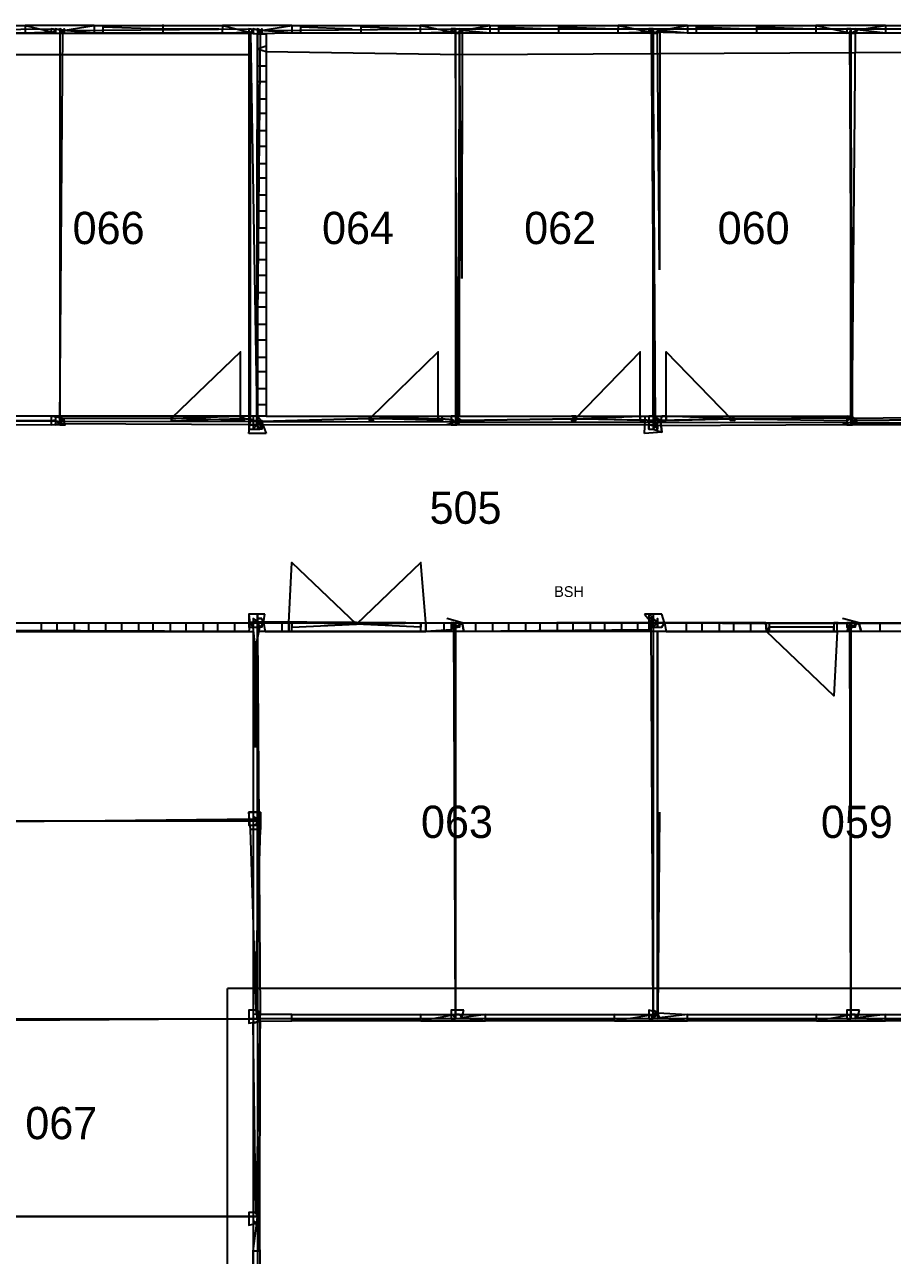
# Model space of a CAD drawing. Header units: metres. Extents: x -641 to 2745, y -1284 to 599.
# Drawn here: x 176.8 to 378.6, y 268 to 554 of the extents above; entities that cross this region are included whole.
import ezdxf

# ---------------------------------------------------------------- set-up
doc = ezdxf.new("R2010")
doc.units = ezdxf.units.M

msp = doc.modelspace()

# ---------------------------------------------------------------- linework, layer by layer
for p, q in [((177, 552), (147.14, 552)), ((147.17, 553.83), (177, 553.8)), ((193, 553.8), (177, 553.8)), ((177, 553.8), (177, 552)), ((177, 553.8), (183.5, 552.25)), ((177, 553.8), (177, 552)), ((183.5, 552.25), (177, 552)), ((185.75, 552.62), (193, 553.8)), ((193, 552), (185.75, 552.62)), ((193, 553.8), (222.83, 553.83)), ((193, 553.8), (193, 552)), ((193, 553.8), (193, 552)), ((222.8, 552), (193, 552)), ((195, 553.5), (195, 552)), ((195, 553.5), (208.25, 553)), ((208.25, 553), (208.25, 553)), ((208.25, 553), (222, 553)), ((209, 554), (209, 552)), ((222.83, 553.83), (222.8, 552)), ((222.83, 553.83), (222.8, 552)), ((222.83, 553.83), (222.8, 552)), ((229.4, 552.2), (222.8, 552)), ((239, 553.8), (222.83, 553.83)), ((222.83, 553.83), (229.4, 552.2)), ((229.33, 462.33), (229.4, 552.2)), ((229.4, 552.2), (230.8, 463)), ((231.71, 552.65), (239, 553.8)), ((239, 552), (231.71, 552.65)), ((239, 553.8), (268.83, 553.83)), ((239, 553.8), (239, 552)), ((239, 553.8), (239, 552)), ((268.8, 552), (239, 552)), ((241, 553.5), (241, 552)), ((241, 553.5), (253, 553)), ((253, 553), (253, 553)), ((255, 553.5), (255, 552)), ((255, 553.5), (268, 553)), ((268.83, 553.83), (268.8, 552)), ((268.83, 553.83), (268.8, 552)), ((268.83, 553.83), (268.8, 552)), ((276.5, 552.25), (268.8, 552)), ((285, 553.8), (268.83, 553.83)), ((268.83, 553.83), (276.5, 552.25)), ((278.5, 495), (278, 552)), ((278.56, 552.67), (278.5, 495)), ((278.56, 552.67), (285, 553.8)), ((285, 552), (278.56, 552.67)), ((285, 553.8), (314.83, 553.83)), ((285, 553.8), (285, 552)), ((285, 553.8), (285, 552)), ((314.8, 552), (285, 552)), ((287, 553.5), (287, 552)), ((287, 553.5), (299, 553)), ((299, 553), (299, 553)), ((301, 553.5), (301, 552)), ((301, 553.5), (314, 553)), ((314.83, 553.83), (314.8, 552)), ((314.83, 553.83), (314.8, 552)), ((314.83, 553.83), (314.8, 552)), ((322.56, 552.22), (314.8, 552)), ((331, 553.8), (314.83, 553.83)), ((314.83, 553.83), (322.56, 552.22)), ((324.5, 497), (324, 552)), ((324.56, 552.67), (324.5, 497)), ((324.56, 552.67), (331, 553.8)), ((331, 552), (324.56, 552.67)), ((331, 553.8), (360.83, 553.83)), ((331, 553.8), (331, 552)), ((331, 553.8), (331, 552)), ((360.8, 552), (331, 552)), ((333, 553.5), (333, 552)), ((333, 553.5), (345, 553)), ((345, 553), (345, 553)), ((347, 553.5), (347, 552)), ((347, 553.5), (360, 553)), ((360.83, 553.83), (360.8, 552)), ((360.83, 553.83), (360.8, 552)), ((360.83, 553.83), (360.8, 552)), ((368.75, 552.12), (360.8, 552)), ((377, 553.8), (360.83, 553.83)), ((360.83, 553.83), (368.75, 552.12)), ((369.17, 462.58), (368.75, 552.12)), ((370, 552), (369.17, 462.58)), ((370.5, 552.75), (377, 553.8)), ((377, 552), (370.5, 552.75)), ((377, 553.8), (406.83, 553.83)), ((377, 553.8), (377, 552)), ((377, 553.8), (377, 552)), ((406.8, 552), (377, 552)), ((230.8, 463), (231, 551.88)), ((233, 551.75), (231, 551.88)), ((231, 551.88), (233, 551.75)), ((233, 551.75), (233, 463)), ((229, 547), (91.5, 547)), ((233, 549), (231, 548.33)), ((233, 547.67), (231, 548.33)), ((233, 547.67), (231, 548.33)), ((278.5, 547), (233, 547.67)), ((413, 547.67), (278.5, 547)), ((233, 544.33), (231, 544.33)), ((233, 544.33), (231, 544.33)), ((233, 544.33), (231, 544.33)), ((233, 540.67), (231, 540.67)), ((233, 540.67), (231, 540.67)), ((233, 540.67), (231, 540.67)), ((233, 536.67), (231, 536.67)), ((233, 536.67), (231, 536.67)), ((233, 536.67), (231, 536.67)), ((233, 533.33), (231, 533.33)), ((233, 533.33), (231, 533.33)), ((233, 533.33), (231, 533.33)), ((233, 529.33), (231, 529.33)), ((233, 529.33), (231, 529.33)), ((233, 529.33), (231, 529.33)), ((233, 525.67), (231, 525.67)), ((233, 525.67), (231, 525.67)), ((233, 525.67), (231, 525.67)), ((233, 521.67), (231, 521.67)), ((233, 521.67), (231, 521.67)), ((233, 521.67), (231, 521.67)), ((233, 518.33), (231, 518.33)), ((233, 518.33), (231, 518.33)), ((233, 518.33), (231, 518.33)), ((233, 514.33), (231, 514.33)), ((233, 514.33), (231, 514.33)), ((233, 514.33), (231, 514.33)), ((233, 510.67), (231, 510.67)), ((233, 510.67), (231, 510.67)), ((233, 510.67), (231, 510.67)), ((233, 506.67), (231, 506.67)), ((233, 506.67), (231, 506.67)), ((233, 506.67), (231, 506.67)), ((233, 503.33), (231, 503.33)), ((233, 503.33), (231, 503.33)), ((233, 503.33), (231, 503.33)), ((233, 499.33), (231, 499.33)), ((233, 499.33), (231, 499.33)), ((233, 499.33), (231, 499.33)), ((233, 495.67), (231, 495.67)), ((233, 495.67), (231, 495.67)), ((233, 495.67), (231, 495.67)), ((233, 491.67), (231, 491.67)), ((233, 491.67), (231, 491.67)), ((233, 491.67), (231, 491.67)), ((233, 488.33), (231, 488.33)), ((233, 488.33), (231, 488.33)), ((233, 488.33), (231, 488.33)), ((233, 484.33), (231, 484.33)), ((233, 484.33), (231, 484.33)), ((233, 484.33), (231, 484.33)), ((233, 480.67), (231, 480.67)), ((233, 480.67), (231, 480.67)), ((233, 480.67), (231, 480.67)), ((233, 476.67), (231, 476.67)), ((233, 476.67), (231, 476.67)), ((233, 476.67), (231, 476.67)), ((233, 473.33), (231, 473.33)), ((233, 473.33), (231, 473.33)), ((233, 473.33), (231, 473.33)), ((233, 469.33), (231, 469.33)), ((233, 469.33), (231, 469.33)), ((233, 469.33), (231, 469.33)), ((233, 465.67), (231, 465.67)), ((233, 465.67), (231, 465.67)), ((233, 465.67), (231, 465.67)), ((140, 461.74), (183.57, 462)), ((183.57, 462), (140, 461.74)), ((186.25, 461), (183.57, 462)), ((185.82, 462.45), (211, 462.57)), ((211, 462.57), (185.82, 462.45)), ((212, 462), (227, 462.5)), ((227, 462.5), (229.33, 462.33)), ((229.33, 462.33), (227, 462.5)), ((229, 459), (229.33, 462.33)), ((233, 463), (230.8, 463)), ((231.9, 461.76), (257.12, 462.5)), ((257.12, 462.5), (231.9, 461.76)), ((231.9, 461.76), (233, 459)), ((257.12, 462.5), (273.8, 462.4)), ((276.43, 462.14), (273.8, 462.4)), ((273.8, 462.4), (276.43, 462.14)), ((278.5, 462), (275, 461)), ((304.86, 462.43), (278.5, 462)), ((278.5, 462), (304.86, 462.43)), ((304.86, 462.43), (321.17, 462.17)), ((321, 459), (321.17, 462.17)), ((341.14, 462.43), (324.67, 462)), ((324.67, 462), (325, 459.33)), ((369.17, 462.58), (341.14, 462.43)), ((341.14, 462.43), (368, 462)), ((370.5, 462), (367, 461)), ((370.5, 462), (395.33, 462.33)), ((395.33, 462.33), (370.5, 462)), ((233, 459), (229, 459)), ((325, 459.33), (321, 459)), ((139.69, 415), (229.17, 415)), ((180.67, 415), (180.67, 413)), ((180.67, 415), (180.67, 413)), ((180.67, 415), (180.67, 413)), ((184.33, 415), (184.33, 413)), ((184.33, 415), (184.33, 413)), ((184.33, 415), (184.33, 413)), ((188.33, 415), (188.33, 413)), ((188.33, 415), (188.33, 413)), ((188.33, 415), (188.33, 413)), ((191.67, 415), (191.67, 413)), ((191.67, 415), (191.67, 413)), ((191.67, 415), (191.67, 413)), ((195.67, 415), (195.67, 413)), ((195.67, 415), (195.67, 413)), ((195.67, 415), (195.67, 413)), ((199.33, 415), (199.33, 413)), ((199.33, 415), (199.33, 413)), ((199.33, 415), (199.33, 413)), ((203.33, 415), (203.33, 413)), ((203.33, 415), (203.33, 413)), ((203.33, 415), (203.33, 413)), ((206.67, 415), (206.67, 413)), ((206.67, 415), (206.67, 413)), ((206.67, 415), (206.67, 413)), ((210.67, 415), (210.67, 413)), ((210.67, 415), (210.67, 413)), ((210.67, 415), (210.67, 413)), ((214.33, 415), (214.33, 413)), ((214.33, 415), (214.33, 413)), ((214.33, 415), (214.33, 413)), ((218.33, 415), (218.33, 413)), ((218.33, 415), (218.33, 413)), ((218.33, 415), (218.33, 413)), ((221.67, 415), (221.67, 413)), ((221.67, 415), (221.67, 413)), ((221.67, 415), (221.67, 413)), ((225.67, 415), (225.67, 413)), ((225.67, 415), (225.67, 413)), ((225.67, 415), (225.67, 413)), ((232.67, 417), (229, 417)), ((229, 417), (229.17, 415)), ((229.17, 415), (229, 413)), ((229.17, 415), (229, 413)), ((229.17, 415), (229, 413)), ((232.36, 415), (232.67, 417)), ((232.36, 415), (232.8, 413)), ((232.36, 415), (232.8, 413)), ((232.36, 415), (232.8, 413)), ((238.25, 415), (232.36, 415)), ((232.36, 415), (232.8, 413)), ((236.67, 415), (236.67, 413)), ((236.67, 415), (236.67, 413)), ((236.67, 415), (236.67, 413)), ((238.25, 413), (238.25, 415)), ((270.14, 415), (270.14, 413)), ((270.14, 415), (270.14, 413)), ((270.14, 415), (270.14, 413)), ((270.14, 413), (270.14, 415)), ((270.14, 415), (276.62, 415)), ((274.33, 415), (274.33, 413)), ((274.33, 415), (274.33, 413)), ((274.33, 415), (274.33, 413)), ((278.6, 415), (275, 416)), ((276.62, 415), (276, 413.33)), ((278.6, 415), (322.5, 415.14)), ((278.6, 415), (279, 413)), ((279, 413), (278.6, 415)), ((281.67, 415), (281.67, 413)), ((281.67, 415), (281.67, 413)), ((281.67, 415), (281.67, 413)), ((285.67, 415), (285.67, 413)), ((285.67, 415), (285.67, 413)), ((285.67, 415), (285.67, 413)), ((289.33, 415), (289.33, 413)), ((289.33, 415), (289.33, 413)), ((289.33, 415), (289.33, 413)), ((293.33, 415), (293.33, 413)), ((293.33, 415), (293.33, 413)), ((293.33, 415), (293.33, 413)), ((296.67, 415), (296.67, 413)), ((296.67, 415), (296.67, 413)), ((296.67, 415), (296.67, 413)), ((300.67, 415), (300.67, 413)), ((300.67, 415), (300.67, 413)), ((300.67, 415), (300.67, 413)), ((304.33, 415), (304.33, 413)), ((304.33, 415), (304.33, 413)), ((304.33, 415), (304.33, 413)), ((308.33, 415), (308.33, 413)), ((308.33, 415), (308.33, 413)), ((308.33, 415), (308.33, 413)), ((311.67, 415), (311.67, 413)), ((311.67, 415), (311.67, 413)), ((311.67, 415), (311.67, 413)), ((315.67, 415), (315.67, 413)), ((315.67, 415), (315.67, 413)), ((315.67, 415), (315.67, 413)), ((319.33, 415), (319.33, 413)), ((319.33, 415), (319.33, 413)), ((319.33, 415), (319.33, 413)), ((325, 417), (321, 417)), ((321, 417), (322.5, 415.14)), ((322.5, 415.14), (322, 413.33)), ((325.62, 415), (325, 417)), ((325.62, 415), (326, 413)), ((325.62, 415), (326, 413)), ((325.62, 415), (326, 413)), ((349.2, 415), (325.62, 415)), ((325.62, 415), (326, 413)), ((330.67, 415), (330.67, 413)), ((330.67, 415), (330.67, 413)), ((330.67, 415), (330.67, 413)), ((334.33, 415), (334.33, 413)), ((334.33, 415), (334.33, 413)), ((334.33, 415), (334.33, 413)), ((338.33, 415), (338.33, 413)), ((338.33, 415), (338.33, 413)), ((338.33, 415), (338.33, 413)), ((341.67, 415), (341.67, 413)), ((341.67, 415), (341.67, 413)), ((341.67, 415), (341.67, 413)), ((345.67, 415), (345.67, 413)), ((345.67, 415), (345.67, 413)), ((345.67, 415), (345.67, 413)), ((349.2, 415), (349.33, 413)), ((349.33, 413), (349.2, 415)), ((349.2, 415), (365.75, 415)), ((365.75, 413), (365.75, 415)), ((365.75, 415), (368.75, 415)), ((370.83, 415), (367, 416)), ((368.75, 415), (368, 413)), ((370.83, 415), (371.4, 413)), ((370.83, 415), (371.4, 413)), ((370.83, 415), (371.4, 413)), ((371.4, 413), (370.83, 415)), ((370.83, 415), (413.5, 415)), ((375.67, 415), (375.67, 413)), ((375.67, 415), (375.67, 413)), ((375.67, 415), (375.67, 413)), ((229, 413), (140.67, 413.33)), ((230.5, 409), (230, 414)), ((230.5, 409), (231.5, 414)), ((232.8, 413), (238.25, 413)), ((238.25, 413), (270.14, 413)), ((276, 413.33), (270.14, 413)), ((322, 413.33), (279, 413)), ((326, 413), (349.33, 413)), ((368, 413), (365.75, 413)), ((413.6, 413), (371.4, 413)), ((230.5, 386), (230.5, 409)), ((230.5, 386), (230.5, 409)), ((229.33, 367), (229, 371)), ((229, 371), (231.67, 371)), ((231.67, 371), (231.67, 367)), ((324.5, 371), (324.1, 324.4)), ((324.1, 324.4), (324.5, 371)), ((231.67, 367), (229.33, 367)), ((230.5, 330), (229.33, 367)), ((230.5, 330), (231.67, 367)), ((324.5, 330), (224, 330)), ((224, 183.5), (224, 330)), ((230.67, 325), (230.5, 330)), ((230.5, 330), (230.67, 325)), ((416.5, 330), (324.5, 330)), ((239, 324), (231.64, 324.09)), ((239, 322.5), (239, 324)), ((239, 324), (269, 324)), ((276.43, 323.86), (269, 324)), ((269, 322.5), (269, 324)), ((269, 322.5), (276.43, 323.86)), ((284, 324), (278.5, 323.17)), ((284, 322.5), (284, 324)), ((284, 324), (314, 324)), ((322.43, 323.86), (314, 324)), ((314, 322.5), (314, 324)), ((314, 322.5), (322.43, 323.86)), ((331, 324), (324.5, 323.17)), ((331, 322.5), (331, 324)), ((331, 324), (361, 324)), ((368.71, 323.86), (361, 324)), ((361, 322.5), (361, 324)), ((361, 322.5), (368.71, 323.86)), ((377, 324), (370.5, 323.17)), ((377, 322.5), (377, 324)), ((377, 324), (407, 324)), ((230.62, 278), (230, 322)), ((231.58, 322.42), (230.62, 278)), ((231.5, 269), (231.58, 322.42)), ((231.58, 322.42), (239, 322.5)), ((231.58, 322.42), (239, 322.5)), ((269, 322.5), (239, 322.5)), ((240, 323), (253, 323)), ((255, 323), (267, 323)), ((269, 322.5), (284, 322.5)), ((278.5, 323.17), (284, 322.5)), ((314, 322.5), (284, 322.5)), ((286, 323), (299.5, 323)), ((299.5, 323), (313, 323)), ((314, 322.5), (331, 322.5)), ((324.5, 323.17), (331, 322.5)), ((361, 322.5), (331, 322.5)), ((333, 323), (345, 323)), ((347, 323), (360, 323)), ((361, 322.5), (377, 322.5)), ((370.5, 323.17), (377, 322.5)), ((407, 322.5), (377, 322.5)), ((230, 269), (230.83, 275.5)), ((230.83, 275.5), (231.5, 269)), ((231.5, 269), (230, 269)), ((230, 239), (230, 269)), ((231.5, 269), (231.5, 239))]:
    msp.add_line(p, q)
for points in [[(147.14, 552), (177, 552), (177, 552), (193, 552), (193, 552), (223, 552), (223, 552), (229, 552), (229, 463), (92, 463), (92, 552), (101, 552), (101, 552), (131, 552), (131, 552), (147.14, 552)], [(139.75, 552.62), (185, 553), (185, 461), (138.64, 460.82)], [(185.75, 552.62), (183, 553), (183, 552), (185, 552)], [(184, 553), (184, 553), (184, 552), (183.5, 552.25)], [(184, 553), (184, 553), (184, 552), (183.5, 552.25)], [(185.75, 552.62), (184, 553), (184, 552), (185, 552)], [(185.75, 552.62), (184, 553), (184, 552), (185, 552)], [(185.75, 552.62), (185, 553), (185, 552), (185.75, 552.62)], [(185.75, 552.62), (185, 553), (185, 552), (185.75, 552.62)], [(185.75, 552.62), (185, 553), (185, 552), (185.75, 552.62)], [(185.75, 552.62), (185, 553), (185, 552), (185.75, 552.62)], [(185.75, 552.62), (231, 553), (231, 461), (185, 461.2)], [(185.75, 552.62), (186, 553), (186, 552), (185.75, 552.62)], [(231.71, 552.65), (229, 553), (229, 552), (231, 551.88)], [(230, 553), (230, 553), (230, 552), (229.4, 552.2)], [(231.71, 552.65), (230, 553), (230, 552), (231, 551.88)], [(231.71, 552.65), (230, 553), (230, 552), (231, 551.88)], [(231.71, 552.65), (230, 553), (230, 552), (231, 551.88)], [(231.71, 552.65), (277, 553), (277, 461), (230.8, 460.9)], [(231.71, 552.65), (231, 553), (231, 552), (231.71, 552.65)], [(231.71, 552.65), (231, 553), (231, 552), (231.71, 552.65)], [(231.71, 552.65), (231, 553), (231, 552), (231.71, 552.65)], [(231.71, 552.65), (231, 553), (231, 552), (231.71, 552.65)], [(233, 551.75), (233, 463), (278, 463), (278, 552), (269, 552), (269, 552), (239, 552), (239, 552), (231, 551.88)], [(231.71, 552.65), (232, 553), (232, 552), (231.71, 552.65)], [(276.5, 552.25), (276, 553), (276, 552), (276.5, 552.25)], [(277, 553), (276, 553), (276, 552), (276.5, 552.25)], [(277, 553), (276, 553), (276, 552), (276.5, 552.25)], [(277, 553), (276, 553), (276, 552), (276.5, 552.25)], [(277, 553), (276, 553), (276, 552), (276.5, 552.25)], [(278.56, 552.67), (277, 553), (277, 552), (278, 552)], [(278.56, 552.67), (277, 553), (277, 552), (278, 552)], [(278.56, 552.67), (277, 553), (277, 552), (278, 552)], [(278.56, 552.67), (277, 553), (277, 552), (278.56, 552.67)], [(277, 553), (323, 553), (323, 461), (277.33, 461)], [(277.5, 463), (323, 463), (323, 552), (315, 552), (315, 552), (285, 552), (285, 552), (278, 552)], [(278.56, 552.67), (278, 553), (278, 552), (278, 552)], [(322.56, 552.22), (322, 553), (322, 552), (322.56, 552.22)], [(323, 553), (322, 553), (322, 552), (322.56, 552.22)], [(323, 553), (322, 553), (322, 552), (322.56, 552.22)], [(323, 553), (322, 553), (322, 552), (322.56, 552.22)], [(323, 553), (322, 553), (322, 552), (322.56, 552.22)], [(323.25, 463), (369, 463), (369, 552), (361, 552), (361, 552), (331, 552), (331, 552), (322.56, 552.22)], [(324.56, 552.67), (323, 553), (323, 552), (324, 552)], [(324.56, 552.67), (323, 553), (323, 552), (324, 552)], [(324.56, 552.67), (323, 553), (323, 552), (324.56, 552.67)], [(323, 553), (369, 553), (369, 461), (323.56, 460.78)], [(324.56, 552.67), (324, 553), (324, 552), (324, 552)], [(324.56, 552.67), (324, 553), (324, 552), (324, 552)], [(369, 553), (368, 553), (368, 552), (368.75, 552.12)], [(369, 553), (368, 553), (368, 552), (368.75, 552.12)], [(369, 553), (368, 553), (368, 552), (368.75, 552.12)], [(369, 553), (368, 553), (368, 552), (368.75, 552.12)], [(369, 553), (368, 553), (368, 552), (368.75, 552.12)], [(370.5, 552.75), (369, 553), (369, 552), (370, 552)], [(370.5, 552.75), (369, 553), (369, 552), (370, 552)], [(370.5, 552.75), (369, 553), (369, 552), (370.5, 552.75)], [(369, 553), (415, 553), (415, 461), (369.33, 461)], [(369.17, 462.58), (413, 463), (413, 552), (407, 552), (407, 552), (377, 552), (377, 552), (370, 552)], [(370.5, 552.75), (370, 553), (370, 552), (370, 552)], [(370.5, 552.75), (370, 553), (370, 552), (370, 552)], [(462.62, 414.77), (92, 415), (92, 462), (461.94, 461.38)], [(185.82, 462.45), (183, 463), (183, 461), (185, 461.2)], [(183.57, 462), (184, 462), (184, 462), (183.57, 462)], [(183.57, 462), (184, 462), (184, 462), (183.57, 462)], [(185.82, 462.45), (184, 463), (184, 461), (185, 461.2)], [(185, 461.2), (184, 462), (184, 461), (185, 461.2)], [(185.82, 462.45), (185, 463), (185, 461), (186.25, 461)], [(185.82, 462.45), (185, 463), (185, 461), (186.25, 461)], [(185.82, 462.45), (185, 462), (185, 462), (185.82, 462.45)], [(185.82, 462.45), (185, 462), (185, 461), (186.25, 461)], [(185.82, 462.45), (186, 462), (186, 462), (185.82, 462.45)], [(211, 462.57), (227, 463), (227, 462), (211, 462.57)], [(211, 462.57), (211, 462), (211, 462), (212, 462), (212, 462), (211, 462), (211, 463), (211, 463), (211, 463), (211, 462.57)], [(227, 462.5), (228, 462), (228, 462), (227, 462), (227, 462), (227, 462), (227, 463), (228, 463), (228, 463), (227, 462.5)], [(230.8, 463), (229, 463), (229, 461), (230.8, 460.9)], [(230.8, 460.9), (229, 461), (229, 460), (231.56, 460)], [(229.33, 462.33), (230, 462), (230, 462), (229.33, 462.33)], [(230.8, 463), (230, 463), (230, 461), (230.8, 460.9)], [(231.9, 461.76), (230, 462), (230, 462), (231.9, 461.76)], [(231.9, 461.76), (230, 462), (230, 461), (230.8, 460.9)], [(230.8, 460.9), (230, 461), (230, 460), (230.8, 460.9)], [(230.8, 460.9), (230, 461), (230, 460), (231.56, 460)], [(230.8, 460.9), (230, 461), (230, 460), (231.56, 460)], [(230.8, 460.9), (230, 461), (230, 460), (231.56, 460)], [(231.9, 461.76), (231, 463), (231, 461), (231.9, 461.76)], [(231.9, 461.76), (231, 463), (231, 461), (231.9, 461.76)], [(231.9, 461.76), (231, 462), (231, 462), (231.9, 461.76)], [(231.9, 461.76), (231, 462), (231, 461), (231.9, 461.76)], [(231.9, 461.76), (231, 461), (231, 460), (231.56, 460)], [(231.9, 461.76), (231, 461), (231, 460), (231.56, 460)], [(231.9, 461.76), (231, 461), (231, 460), (231.56, 460)], [(231.9, 461.76), (231, 461), (231, 460), (231.56, 460)], [(231.9, 461.76), (232, 461), (232, 460), (231.56, 460)], [(231.9, 461.76), (232, 462), (232, 462), (231.9, 461.76)], [(257.12, 462.5), (257, 462), (257, 462), (258, 462), (258, 462), (257, 462), (257, 463), (257, 463), (257, 463), (257.12, 462.5)], [(257.12, 462.5), (273, 463), (273, 462), (257.12, 462.5)], [(273.8, 462.4), (274, 462), (274, 462), (273, 462), (273, 462), (273, 462), (273, 463), (274, 463), (274, 463), (273.8, 462.4)], [(277.5, 463), (276, 463), (276, 461), (277.33, 461)], [(277.5, 463), (276, 463), (276, 461), (277.33, 461)], [(276.43, 462.14), (276, 462), (276, 462), (276.43, 462.14)], [(276.43, 462.14), (276, 462), (276, 462), (276.43, 462.14)], [(276.43, 462.14), (276, 462), (276, 461), (277.33, 461)], [(277.5, 463), (277, 463), (277, 461), (277.33, 461)], [(278.5, 462), (277, 463), (277, 461), (278.5, 462)], [(278.5, 462), (277, 462), (277, 462), (278.5, 462)], [(278.5, 462), (277, 462), (277, 461), (277.33, 461)], [(278.5, 462), (278, 462), (278, 462), (278.5, 462)], [(304.86, 462.43), (304, 462), (304, 462), (305, 462), (305, 462), (305, 462), (305, 463), (304, 463), (304, 463), (304, 463)], [(304.86, 462.43), (320, 463), (320, 462), (304.86, 462.43)], [(321.17, 462.17), (321, 462), (321, 462), (320, 462), (320, 462), (320, 462), (320, 463), (321, 463), (321, 463), (321.17, 462.17)], [(321.17, 462.17), (322, 462), (322, 462), (321.17, 462.17)], [(323.25, 463), (322, 463), (322, 461), (323.56, 460.78)], [(323.25, 463), (322, 463), (322, 461), (323.56, 460.78)], [(323, 462), (322, 462), (322, 462), (323, 462)], [(323, 462), (322, 462), (322, 461), (323.56, 460.78)], [(322, 460.5), (322, 461), (322, 460), (322, 460.5)], [(323.56, 460.78), (322, 461), (322, 460), (323, 460)], [(323.56, 460.78), (322, 461), (322, 460), (323, 460)], [(323.56, 460.78), (322, 461), (322, 460), (323, 460)], [(323.56, 460.78), (322, 461), (322, 460), (323, 460)], [(323.25, 463), (323, 463), (323, 461), (323.56, 460.78)], [(324.67, 462), (323, 463), (323, 461), (324.67, 462)], [(324.67, 462), (323, 461), (323, 460), (325, 459.33)], [(324.67, 462), (323, 462), (323, 461), (323.56, 460.78)], [(323.56, 460.78), (323, 461), (323, 460), (323.56, 460.78)], [(323.56, 460.78), (323, 461), (323, 460), (323.56, 460.78)], [(323.56, 460.78), (324, 461), (324, 460), (323.56, 460.78)], [(323.56, 460.78), (324, 461), (324, 460), (323.56, 460.78)], [(324.67, 462), (324, 462), (324, 462), (324.67, 462)], [(324.67, 462), (324, 462), (324, 462), (324.67, 462)], [(324.67, 462), (325, 462), (325, 462), (326, 462), (326, 462), (326, 462), (326, 463), (325, 463), (325, 463), (324.67, 462)], [(341.14, 462.43), (326, 463), (326, 462), (341.14, 462.43)], [(341.14, 462.43), (342, 462), (342, 462), (341, 462), (341, 462), (341, 462), (341, 463), (342, 463), (342, 463), (342, 463)], [(369.17, 462.58), (368, 463), (368, 461), (369.33, 461)], [(369.17, 462.58), (368, 463), (368, 461), (369.33, 461)], [(369.17, 462.58), (368, 462), (368, 462), (369.17, 462.58)], [(369.17, 462.58), (368, 462), (368, 462), (369.17, 462.58)], [(369.17, 462.58), (368, 462), (368, 461), (369.33, 461)], [(369.17, 462.58), (369, 463), (369, 461), (369.33, 461)], [(370.5, 462), (369, 463), (369, 461), (370.5, 462)], [(370.5, 462), (369, 462), (369, 461), (369.33, 461)], [(370.5, 462), (370, 462), (370, 462), (370.5, 462)], [(370.5, 462), (370, 462), (370, 462), (370.5, 462)], [(138.82, 368.35), (139, 415), (231, 415), (231, 369.33)], [(231, 417), (229, 417), (229, 415), (231, 415.33)], [(231, 415.33), (229, 415), (229, 414), (231.5, 414)], [(229.17, 415), (230, 415), (230, 414), (230, 414)], [(230, 416), (230, 416), (230, 416), (230, 416)], [(231, 415.33), (230, 416), (230, 416), (231, 415.33)], [(231, 415.33), (230, 416), (230, 415), (231, 415.33)], [(231, 415.33), (230, 416), (230, 415), (231, 415.33)], [(231, 415.33), (230, 415), (230, 414), (231.5, 414)], [(231, 415.33), (230, 415), (230, 414), (231.5, 414)], [(231, 415.33), (230, 415), (230, 414), (231.5, 414)], [(232.67, 417), (231, 417), (231, 415), (232.36, 415)], [(232, 416), (231, 416), (231, 416), (232, 416)], [(232, 416), (231, 416), (231, 415), (232.36, 415)], [(232, 416), (231, 416), (231, 415), (232.36, 415)], [(231, 415.33), (277, 415), (277, 323), (231, 323)], [(232.36, 415), (231, 415), (231, 414), (231.5, 414)], [(232.36, 415), (231, 415), (231, 414), (231.5, 414)], [(232.36, 415), (231, 415), (231, 414), (231.5, 414)], [(232.36, 415), (231, 415), (231, 414), (231.5, 414)], [(232.36, 415), (232, 415), (232, 414), (231.5, 414)], [(232, 416), (232, 416), (232, 416), (232, 416)], [(238.25, 413), (238, 413), (238, 413), (239, 413), (239, 414), (239, 414), (239, 415), (238, 415), (238, 415), (238.25, 415)], [(254, 414.67), (239, 415), (239, 414), (254, 414.67)], [(254, 414.67), (269, 415), (269, 414), (254, 414.67)], [(270.14, 413), (270, 413), (270, 413), (269, 413), (269, 414), (269, 414), (269, 415), (270, 415), (270, 415), (270.14, 415)], [(276.62, 415), (276, 415), (276, 414), (276, 413.33)], [(276.62, 415), (276, 415), (276, 414), (277.5, 414)], [(276.62, 415), (276, 415), (276, 414), (277.5, 414)], [(276.62, 415), (276, 415), (276, 414), (277.5, 414)], [(276.62, 415), (276, 415), (276, 414), (277.5, 414)], [(276.62, 415), (323, 415), (323, 323), (277, 323)], [(278.6, 415), (277, 415), (277, 414), (277.5, 414)], [(278.6, 415), (277, 415), (277, 414), (277.5, 414)], [(278.6, 415), (277, 415), (277, 414), (277.5, 414)], [(278.6, 415), (277, 415), (277, 414), (278.6, 415)], [(278.6, 415), (278, 415), (278, 414), (277.5, 414)], [(323, 416.2), (322, 417), (322, 415), (322.5, 415.14)], [(323, 416.2), (322, 416), (322, 416), (323, 416.2)], [(323, 416.2), (322, 416), (322, 415), (322.5, 415.14)], [(323, 416.2), (322, 416), (322, 415), (322.5, 415.14)], [(322.5, 415.14), (322, 416), (322, 416), (322.5, 415.14)], [(322.5, 415.14), (322, 415), (322, 414), (322, 413.33)], [(322.5, 415.14), (322, 415), (322, 414), (323, 414)], [(322.5, 415.14), (322, 415), (322, 414), (323, 414)], [(322.5, 415.14), (322, 415), (322, 414), (323, 414)], [(322.5, 415.14), (322, 415), (322, 414), (323, 414)], [(322.5, 415.14), (369, 415), (369, 323), (323, 323)], [(325, 417), (323, 417), (323, 415), (325.62, 415)], [(324, 415.12), (323, 416), (323, 415), (324, 415.12)], [(324, 415.12), (323, 416), (323, 415), (324, 415.12)], [(324, 415.12), (323, 415), (323, 414), (324, 415.12)], [(324, 415.12), (323, 415), (323, 414), (324, 415.12)], [(325.62, 415), (323, 415), (323, 414), (325, 414)], [(324, 415.12), (324, 416), (324, 416), (324, 415.12)], [(324, 415.12), (324, 416), (324, 416), (324, 415.12)], [(324, 415.12), (324, 415), (324, 414), (324, 415.12)], [(324, 415.12), (324, 415), (324, 414), (324, 415.12)], [(349.2, 415), (349, 415), (349, 415), (350, 415), (350, 414), (350, 414), (350, 413), (349, 413), (349, 413), (349.33, 413)], [(365.75, 415), (366, 415), (366, 415), (365, 415), (365, 414), (365, 414), (365, 413), (366, 413), (366, 413), (365.75, 413)], [(368.75, 415), (368, 415), (368, 414), (369.44, 414)], [(368.75, 415), (368, 415), (368, 414), (369.44, 414)], [(368.75, 415), (368, 415), (368, 414), (369.44, 414)], [(368.75, 415), (368, 415), (368, 414), (369.44, 414)], [(368.75, 415), (368, 415), (368, 414), (369.44, 414)], [(368.75, 415), (415, 415), (415, 323), (369, 323)], [(370.83, 415), (369, 415), (369, 414), (369.44, 414)], [(370.83, 415), (369, 415), (369, 414), (369.44, 414)], [(370.83, 415), (369, 415), (369, 414), (370.83, 415)], [(370.83, 415), (370, 415), (370, 414), (369.44, 414)], [(370.83, 415), (370, 415), (370, 414), (369.44, 414)], [(140.71, 228.86), (141, 413), (230, 413), (230, 223), (230, 223), (230, 193), (230, 193), (230, 184), (200, 184), (200, 230)], [(231.64, 324.09), (239, 324), (239, 324), (269, 324), (269, 324), (284, 324), (284, 324), (314, 324), (314, 324), (324, 324), (324, 413), (231, 413)], [(324.1, 324.4), (331, 324), (331, 324), (361, 324), (361, 324), (377, 324), (377, 324), (407, 324), (407, 324), (414, 324), (414, 413), (324, 413)], [(349.33, 413), (365, 413), (365, 414), (350, 414)], [(139, 322.33), (139, 369), (231, 369), (231, 323)], [(231.67, 371), (229, 371), (229, 369), (231, 369.33)], [(231, 369.33), (229, 369), (229, 368), (230.67, 368)], [(230, 370), (230, 370), (230, 370), (230, 370)], [(231, 369.33), (230, 370), (230, 370), (231, 369.33)], [(231, 369.33), (230, 370), (230, 369), (231, 369.33)], [(231, 369.33), (230, 370), (230, 369), (231, 369.33)], [(231, 369.33), (230, 369), (230, 368), (230.67, 368)], [(231, 369.33), (230, 369), (230, 368), (230.67, 368)], [(231, 369.33), (230, 369), (230, 368), (230.67, 368)], [(230.67, 368), (230, 368), (230, 368), (230.67, 368)], [(230.67, 325), (229, 325), (229, 323), (231, 323)], [(231.64, 324.09), (230, 324), (230, 323), (231, 323)], [(231.64, 324.09), (230, 324), (230, 323), (231, 323)], [(231.64, 324.09), (230, 324), (230, 323), (231, 323)], [(230, 324), (230, 324), (230, 324), (230, 324)], [(231.64, 324.09), (231, 325), (231, 323), (231.58, 322.42)], [(231.64, 324.09), (231, 324), (231, 323), (231.58, 322.42)], [(231.64, 324.09), (231, 324), (231, 323), (231.58, 322.42)], [(231.64, 324.09), (231, 324), (231, 323), (231.58, 322.42)], [(231.64, 324.09), (232, 324), (232, 324), (231.64, 324.09)], [(277, 325), (276, 325), (276, 323), (277, 323)], [(276.43, 323.86), (276, 324), (276, 324), (276.43, 323.86)], [(276.43, 323.86), (276, 324), (276, 323), (277, 323)], [(276.43, 323.86), (276, 324), (276, 323), (277, 323)], [(276.43, 323.86), (276, 324), (276, 323), (277, 323)], [(279, 325), (277, 325), (277, 323), (278.5, 323.17)], [(278, 324), (277, 324), (277, 323), (278.5, 323.17)], [(278, 324), (277, 324), (277, 323), (278.5, 323.17)], [(278, 324), (277, 324), (277, 323), (278.5, 323.17)], [(278, 324), (278, 324), (278, 324), (278, 324)], [(324.1, 324.4), (322, 325), (322, 323), (323, 323)], [(322.43, 323.86), (322, 324), (322, 324), (322.43, 323.86)], [(322.43, 323.86), (322, 324), (322, 323), (323, 323)], [(322.43, 323.86), (322, 324), (322, 323), (323, 323)], [(322.43, 323.86), (322, 324), (322, 323), (323, 323)], [(324.1, 324.4), (323, 325), (323, 323), (324.5, 323.17)], [(324.1, 324.4), (323, 324), (323, 323), (324.5, 323.17)], [(324.1, 324.4), (323, 324), (323, 323), (324.5, 323.17)], [(324.1, 324.4), (324, 324), (324, 324), (324.1, 324.4)], [(324.1, 324.4), (324, 324), (324, 323), (324.5, 323.17)], [(369, 325), (368, 325), (368, 323), (369, 323)], [(368.71, 323.86), (368, 324), (368, 324), (368.71, 323.86)], [(368.71, 323.86), (368, 324), (368, 323), (369, 323)], [(368.71, 323.86), (368, 324), (368, 323), (369, 323)], [(368.71, 323.86), (368, 324), (368, 323), (369, 323)], [(371, 325), (369, 325), (369, 323), (370.5, 323.17)], [(370, 324), (369, 324), (369, 323), (370.5, 323.17)], [(370, 324), (369, 324), (369, 323), (370.5, 323.17)], [(370, 324), (370, 324), (370, 324), (370, 324)], [(370, 324), (370, 324), (370, 323), (370.5, 323.17)], [(139, 277), (139, 323), (231, 323), (231, 277)], [(231, 323), (229, 323), (229, 322), (231.58, 322.42)], [(231, 323), (230, 323), (230, 322), (231.58, 322.42)], [(231, 323), (230, 323), (230, 322), (231.58, 322.42)], [(231, 323), (230, 323), (230, 322), (231.58, 322.42)], [(230, 322), (230, 322), (230, 322), (230, 322)], [(230.62, 278), (229, 278), (229, 277), (231, 277)], [(230.62, 278), (230, 278), (230, 278), (230.62, 278)], [(230.62, 278), (230, 278), (230, 277), (231, 277)], [(230.62, 278), (230, 278), (230, 277), (231, 277)], [(230.62, 278), (230, 278), (230, 277), (231, 277)], [(139.67, 231.89), (139, 277), (231, 277), (231, 231)], [(231, 277), (229, 277), (229, 275), (230.83, 275.5)], [(231, 277), (230, 277), (230, 276), (230.83, 275.5)], [(231, 277), (230, 277), (230, 276), (230.83, 275.5)], [(231, 277), (230, 277), (230, 276), (230.83, 275.5)], [(230, 276), (230, 276), (230, 276), (230, 276)]]:
    msp.add_lwpolyline(points, close=True)
for points in [[(227, 462.5), (227, 478), (211, 462.57)], [(273, 463), (273, 478), (257.12, 462.5)], [(320, 463), (320, 478), (304.86, 462.43)], [(326, 463), (326, 478), (341.14, 462.43)], [(238.25, 415), (239, 429), (254, 414.67)], [(270.14, 415), (269, 429), (254, 414.67)], [(365.75, 413), (365, 398), (349.33, 413)]]:
    msp.add_lwpolyline(points)

# ---------------------------------------------------------------- texts
for s, height, p in [('066', 7.5, (188, 503)), ('064', 7.5, (246, 503)), ('062', 7.5, (293, 503)), ('060', 7.5, (338, 503)), ('505', 7.5, (271, 438)), ('BSH', 2.5, (300, 421)), ('063', 7.5, (269, 365)), ('059', 7.5, (362, 365)), ('067', 7.5, (177, 295))]:
    msp.add_text(s, height=height).set_placement(p)

doc.saveas('drawing.dxf')
